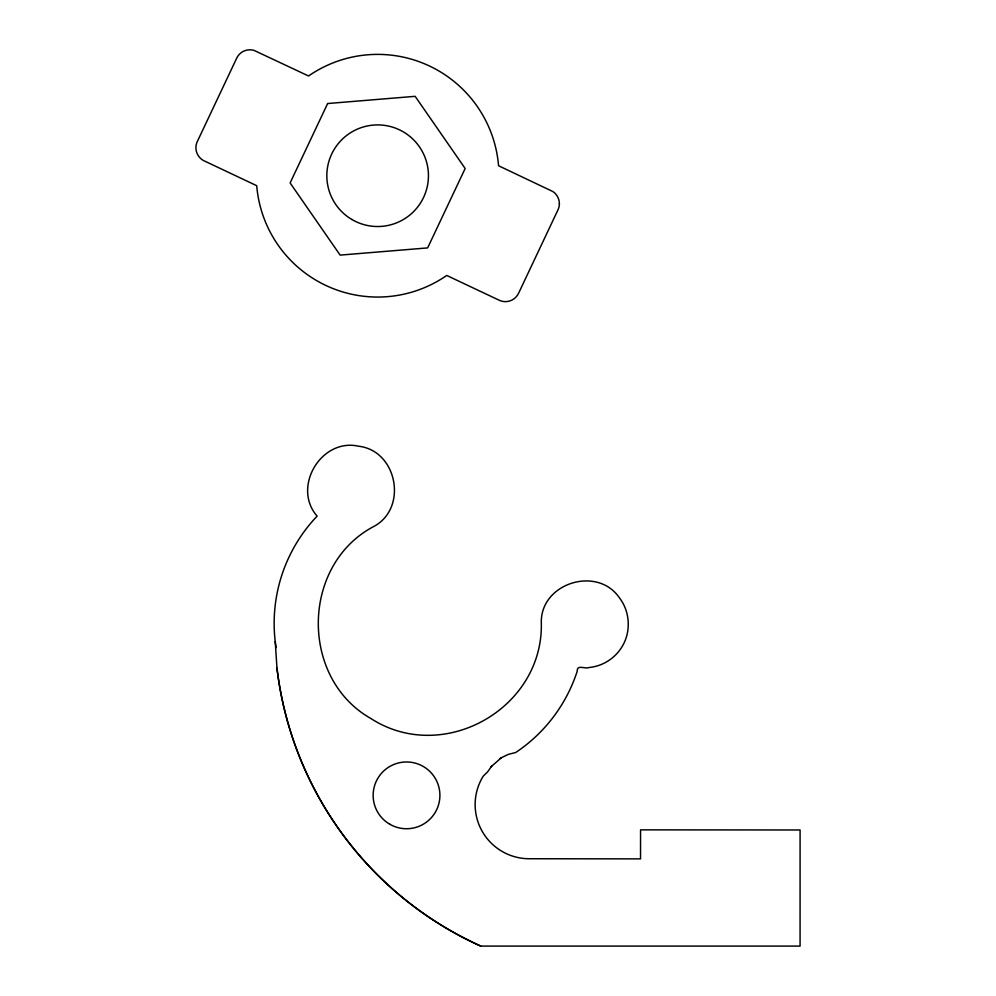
<?xml version="1.0" encoding="UTF-8"?>
<svg xmlns="http://www.w3.org/2000/svg" width="996" height="996" viewBox="0 0 996 996"><rect width="100%" height="100%" fill="white"/><g stroke="black" fill="none" stroke-linecap="round" stroke-linejoin="round"><path stroke-width="1.49" d="M491.028 766.808L501.374 757.707L508.309 754.395L515.741 752.49A155.314 155.314 0 0 0 577.17 671.341C576.908 664.046 584.826 669.275 589.022 667.544C593.566 667.083 598.023 665.926 602.207 664.095C610.05 660.684 616.823 654.895 621.429 647.686C631.227 632.809 630.406 611.98 619.475 597.924C597.712 565.604 541.426 582.685 541.289 621.641C544.376 708.044 443.606 765.314 371.072 718.639C299.672 678.338 300.954 565.043 373.587 526.573C408.123 508.52 397.404 450.702 358.697 446.233C321.235 437.655 291.704 487.318 317.151 516.127L315.421 517.932A155.314 155.314 0 0 0 275.232 641.611L276.975 668.192A350.156 350.156 0 0 0 480.769 946.088L800.074 946.088L800.087 829.979L640.565 829.855L640.528 858.876L529.1 858.739A54.133 54.133 0 0 1 483.209 776.17L487.579 771.912L492.012 765.625M501.374 757.707L500.067 758.529M275.232 641.611L276.066 647.649M480.769 946.088A350.194 350.194 0 0 1 276.975 668.192M559.366 203.558L559.354 204.205A14.517 14.517 0 0 1 557.972 209.87L518.555 293.322A14.517 14.517 0 0 1 504.885 301.626L504.237 301.589A14.517 14.517 0 0 1 499.233 300.244L446.731 275.456A121.325 121.325 0 0 1 256.719 185.692L203.645 160.605A14.517 14.517 0 0 1 201.989 159.572L201.466 159.186A14.517 14.517 0 0 1 195.963 146.574L196.025 145.926A14.517 14.517 0 0 1 197.308 141.569L236.724 58.117A14.517 14.517 0 0 1 251.689 49.912L252.337 50.012A14.517 14.517 0 0 1 254.229 50.472L308.548 75.982A121.325 121.325 0 0 1 498.56 165.747L552.755 191.493A14.517 14.517 0 0 1 554.809 193.1L555.27 193.56A14.517 14.517 0 0 1 559.366 203.558M327.634 103.534L290.122 182.94L340.134 255.113L427.645 247.904L465.157 168.498L415.145 96.326L327.634 103.534M389.834 824.265A33.378 33.378 0 0 0 439.908 795.356A33.378 33.378 0 0 0 389.834 766.447A33.378 33.378 0 0 0 389.834 824.265M351.825 219.469A50.796 50.796 0 0 0 428.442 176.192A50.796 50.796 0 0 0 352.646 131.484A50.796 50.796 0 0 0 351.825 219.469"/></g></svg>
